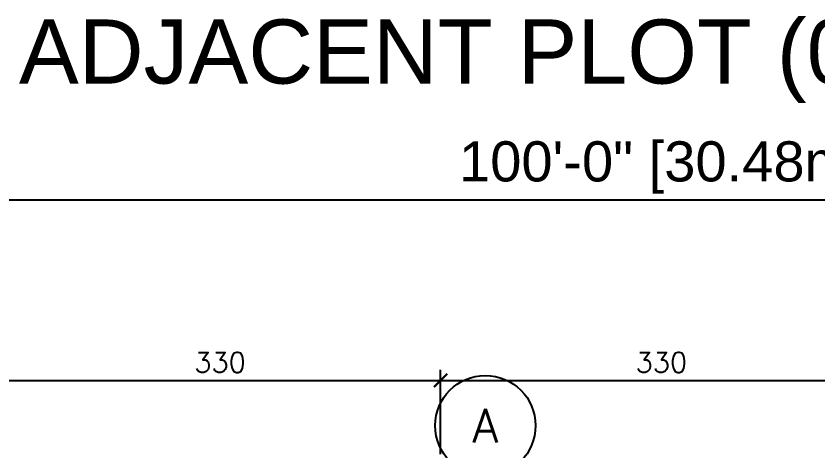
# Model space of a CAD drawing. Header units: centimetres. Extents: x -3744 to 3813, y -6963 to 3597.
# Drawn here: x -2013 to -1414, y 3062 to 3388 of the extents above; entities that cross this region are included whole.
import ezdxf
from ezdxf.enums import TextEntityAlignment as Align

# ---------------------------------------------------------------- set-up
doc = ezdxf.new("R2010")
doc.units = ezdxf.units.CM
doc.header["$LTSCALE"] = 100
doc.header["$MEASUREMENT"] = 0
for name, pattern in [('FINAL PLOT$0$FINAL PLOT$0$CENTER', [2, 1.25, -0.25, 0.25, -0.25]), ('GRID$0$GRID$0$XREF GRID$0$GRIDS$0$CENTER', [2, 1.25, -0.25, 0.25, -0.25]), ('GRID$0$GRIDS$0$CENTER', [2, 1.25, -0.25, 0.25, -0.25])]:
    doc.linetypes.add(name, pattern=pattern)
for name, color, linetype in [('A0-01 FLOOR PLANS$0$WALL-01', 7, 'Continuous'), ('DIM IN', 1, 'Continuous'), ('FINAL PLOT$0$DIM-OUT', 1, 'Continuous'), ('FINAL PLOT$0$PLOT LINE', 6, 'FINAL PLOT$0$FINAL PLOT$0$CENTER'), ('GRID$0$GRID', 11, 'GRID$0$GRIDS$0$CENTER'), ('GRID$0$XREF GRID', 11, 'GRID$0$GRID$0$XREF GRID$0$GRIDS$0$CENTER'), ('SOURROUNDING$0$DIM IN', 1, 'Continuous'), ('WALL-03', 2, 'Continuous')]:
    doc.layers.add(name, color=color, linetype=linetype)
doc.styles.add('22', font='romans.shx')
doc.styles.add('FINAL PLOT$0$ART', font='arial.ttf')
doc.styles.add('FINAL PLOT$0$ASA', font='romans.shx', dxfattribs={"width": 0.8})
doc.styles.add('FINAL PLOT$0$FINAL PLOT$0$FINAL PLOT$0$ART', font='arial.ttf')
doc.styles.add('GRID$0$GRIDS$0$18', font='romans.shx', dxfattribs={"width": 0.85, "height": 15})
doc.dimstyles.new('100', dxfattribs={"dimtxt": 15, "dimasz": 10, "dimexe": 8, "dimexo": 12, "dimgap": 6, "dimtad": 1, "dimdec": 0, "dimzin": 0, "dimdsep": 46, "dimtxsty": '22', "dimblk": 'ARCHTICK', "dimcen": 30, "dimdle": 8, "dimclrd": 1, "dimclre": 1, "dimclrt": 2, "dimadec": 0, "dimazin": 0, "dimtfac": 1, "dimtdec": 0, "dimtmove": 2, "dimatfit": 3, "dimldrblk": 'OBLIQUE', "dimfxl": 100, "dimtolj": 1, "dimtzin": 0, "dimarcsym": 0})
doc.dimstyles.new('FINAL PLOT$0$AS-23-100-FM', dxfattribs={"dimscale": 0, "dimtxt": 20, "dimasz": 15, "dimexe": 15, "dimexo": 10, "dimgap": 5, "dimtad": 1, "dimtoh": 1, "dimdec": 0, "dimlfac": 0.393701, "dimzin": 1, "dimdsep": 46, "dimlunit": 3, "dimtxsty": 'FINAL PLOT$0$ASA', "dimblk1": 'FINAL PLOT$0$_ARCHTICK', "dimblk2": 'FINAL PLOT$0$_ARCHTICK', "dimsah": 1, "dimcen": 15, "dimdle": 15, "dimclrd": 1, "dimclre": 1, "dimclrt": 3, "dimadec": 0, "dimazin": 0, "dimtfac": 1, "dimtdec": 0, "dimtmove": 2, "dimatfit": 3, "dimldrblk": 'FINAL PLOT$0$_ARCHTICK', "dimfxl": 1, "dimtolj": 1, "dimtzin": 0, "dimarcsym": 0})

# ---------------------------------------------------------------- blocks, each defined once
blk = doc.blocks.new('FINAL PLOT$0$_ARCHTICK')
at = {"color": 0, "linetype": 'ByBlock', "const_width": 0.15}
blk.add_lwpolyline([(-0.5, -0.5), (0.5, 0.5)], dxfattribs=at)
blk = doc.blocks.new('*D205')
at = {"layer": 'Defpoints', "color": 0, "transparency": 16777216}
for p in [(0, 3250.27), (-3048, 3156.02), (0, 3156.02)]:
    blk.add_point(p, dxfattribs=at)
at = {"layer": 'FINAL PLOT$0$DIM-OUT', "color": 1, "lineweight": -2, "transparency": 16777216}
for p, q in [((-3048, 3166.02), (-3048, 3265.27)), ((0, 3166.02), (0, 3265.27)), ((-3063, 3250.27), (15, 3250.27))]:
    blk.add_line(p, q, dxfattribs=at)
at = {"layer": 'FINAL PLOT$0$DIM-OUT', "color": 1, "lineweight": -2, "transparency": 16777216, "xscale": 15, "yscale": 15, "zscale": 15, "rotation": 180}
blk.add_blockref('FINAL PLOT$0$_ARCHTICK', (-3048, 3250.27), dxfattribs=at)
at = {"layer": 'FINAL PLOT$0$DIM-OUT', "color": 1, "lineweight": -2, "transparency": 16777216, "xscale": 15, "yscale": 15, "zscale": 15}
blk.add_blockref('FINAL PLOT$0$_ARCHTICK', (0, 3250.27), dxfattribs=at)
at = {"layer": 'FINAL PLOT$0$DIM-OUT', "color": 3, "transparency": 16777216, "insert": (-1524, 3274.5), "char_height": 30, "attachment_point": 5, "style": 'FINAL PLOT$0$ART'}
blk.add_mtext('\\A1;100\'-0" [30.48m.]', dxfattribs=at)
blk = doc.blocks.new('_ARCHTICK')
at = {"color": 0, "linetype": 'ByBlock', "const_width": 0.15}
blk.add_lwpolyline([(-0.5, -0.5), (0.5, 0.5)], dxfattribs=at)
blk = doc.blocks.new('*D35')
at = {"layer": 'Defpoints', "color": 0, "transparency": 16777216}
for p in [(-1696, 3115.2), (-2025.5, 3048), (-1696, 3048)]:
    blk.add_point(p, dxfattribs=at)
at = {"layer": 'DIM IN', "color": 1, "lineweight": -2, "transparency": 16777216}
for p, q in [((-2025.5, 3060), (-2025.5, 3123.2)), ((-1696, 3060), (-1696, 3123.2)), ((-2033.5, 3115.2), (-1688, 3115.2))]:
    blk.add_line(p, q, dxfattribs=at)
at = {"layer": 'DIM IN', "color": 1, "lineweight": -2, "transparency": 16777216, "xscale": 10, "yscale": 10, "zscale": 10, "rotation": 180}
blk.add_blockref('_ARCHTICK', (-2025.5, 3115.2), dxfattribs=at)
at = {"layer": 'DIM IN', "color": 1, "lineweight": -2, "transparency": 16777216, "xscale": 10, "yscale": 10, "zscale": 10}
blk.add_blockref('_ARCHTICK', (-1696, 3115.2), dxfattribs=at)
at = {"layer": 'DIM IN', "color": 2, "transparency": 16777216, "insert": (-1860.75, 3128.7), "char_height": 15, "attachment_point": 5, "style": '22'}
blk.add_mtext('\\A1;330', dxfattribs=at)
blk = doc.blocks.new('_OBLIQUE')
at = {"color": 0, "linetype": 'ByBlock'}
blk.add_line((-0.5, -0.5), (0.5, 0.5), dxfattribs=at)
blk = doc.blocks.new('*D36')
at = {"layer": 'Defpoints', "color": 0, "transparency": 16777216}
for p in [(-1366, 3115.2), (-1696, 3048), (-1366, 3048)]:
    blk.add_point(p, dxfattribs=at)
at = {"layer": 'DIM IN', "color": 1, "lineweight": -2, "transparency": 16777216}
for p, q in [((-1696, 3060), (-1696, 3123.2)), ((-1366, 3060), (-1366, 3123.2)), ((-1704, 3115.2), (-1358, 3115.2))]:
    blk.add_line(p, q, dxfattribs=at)
at = {"layer": 'DIM IN', "color": 1, "lineweight": -2, "transparency": 16777216, "xscale": 10, "yscale": 10, "zscale": 10, "rotation": 180}
blk.add_blockref('_ARCHTICK', (-1696, 3115.2), dxfattribs=at)
at = {"layer": 'DIM IN', "color": 1, "lineweight": -2, "transparency": 16777216, "xscale": 10, "yscale": 10, "zscale": 10}
blk.add_blockref('_ARCHTICK', (-1366, 3115.2), dxfattribs=at)
at = {"layer": 'DIM IN', "color": 2, "transparency": 16777216, "insert": (-1531, 3128.7), "char_height": 15, "attachment_point": 5, "style": '22'}
blk.add_mtext('\\A1;330', dxfattribs=at)
blk = doc.blocks.new('GRID')
at = {"layer": 'GRID$0$XREF GRID', "color": 3, "linetype": 'Continuous'}
blk.add_circle((-1767.5, 3046.38, 0), 37.5, dxfattribs=at)
at = {"layer": 'GRID$0$GRID', "color": 4, "linetype": 'Continuous', "style": 'GRID$0$GRIDS$0$18'}
blk.add_text('A', height=25, dxfattribs=at).set_placement((-1767.5, 3046.38, 0), align=Align.MIDDLE)
blk = doc.blocks.new('A0-01 FLOOR PLANS')
at = {"layer": 'A0-01 FLOOR PLANS$0$WALL-01'}
blk.add_blockref('GRID', (0, 0), dxfattribs=at)
blk = doc.blocks.new('SOURROUNDING')
at = {"layer": 'SOURROUNDING$0$DIM IN'}
blk.add_blockref('A0-01 FLOOR PLANS', (105, 35), dxfattribs=at)
blk = doc.blocks.new('FINAL PLOT')
at = {"layer": 'FINAL PLOT$0$PLOT LINE', "color": 7, "style": 'FINAL PLOT$0$FINAL PLOT$0$FINAL PLOT$0$ART'}
blk.add_text('ADJACENT PLOT (000-000)', height=48, dxfattribs=at).set_placement((-1582.55, 3361.18), align=Align.MIDDLE_CENTER)
at = {"layer": 'FINAL PLOT$0$DIM-OUT'}
dim = blk.add_linear_dim(base=(0, 3250.27), p1=(-3048, 3156.02), p2=(0, 3156.02), dimstyle='FINAL PLOT$0$AS-23-100-FM', override={"dimscale": 1, "dimtxt": 30, "dimtxsty": 'FINAL PLOT$0$ART'}, dxfattribs=at)
dim.commit()
dim.dimension.update_dxf_attribs({"geometry": '*D205', "text_midpoint": (-1524, 3274.5)})

msp = doc.modelspace()

# ---------------------------------------------------------------- block references
at = {"layer": 'WALL-03'}
for name in ['FINAL PLOT', 'SOURROUNDING']:
    msp.add_blockref(name, (0, 0), dxfattribs=at)

# ---------------------------------------------------------------- dimensions: what is measured, and where the dimension line sits
at = {"layer": 'DIM IN'}
for base, p1, p2, picture, middle in [((-1696, 3115.19565258), (-2025.5, 3048), (-1696, 3048), '*D35', (-1860.75, 3128.69565258)), ((-1366, 3115.2), (-1696, 3048), (-1366, 3048), '*D36', (-1531, 3128.7))]:
    dim = msp.add_linear_dim(base=base, p1=p1, p2=p2, dimstyle='100', override={"dimfxl": 0.075}, dxfattribs=at)
    dim.commit()
    dim.dimension.update_dxf_attribs({"geometry": picture, "text_midpoint": middle})

doc.saveas('drawing.dxf')
